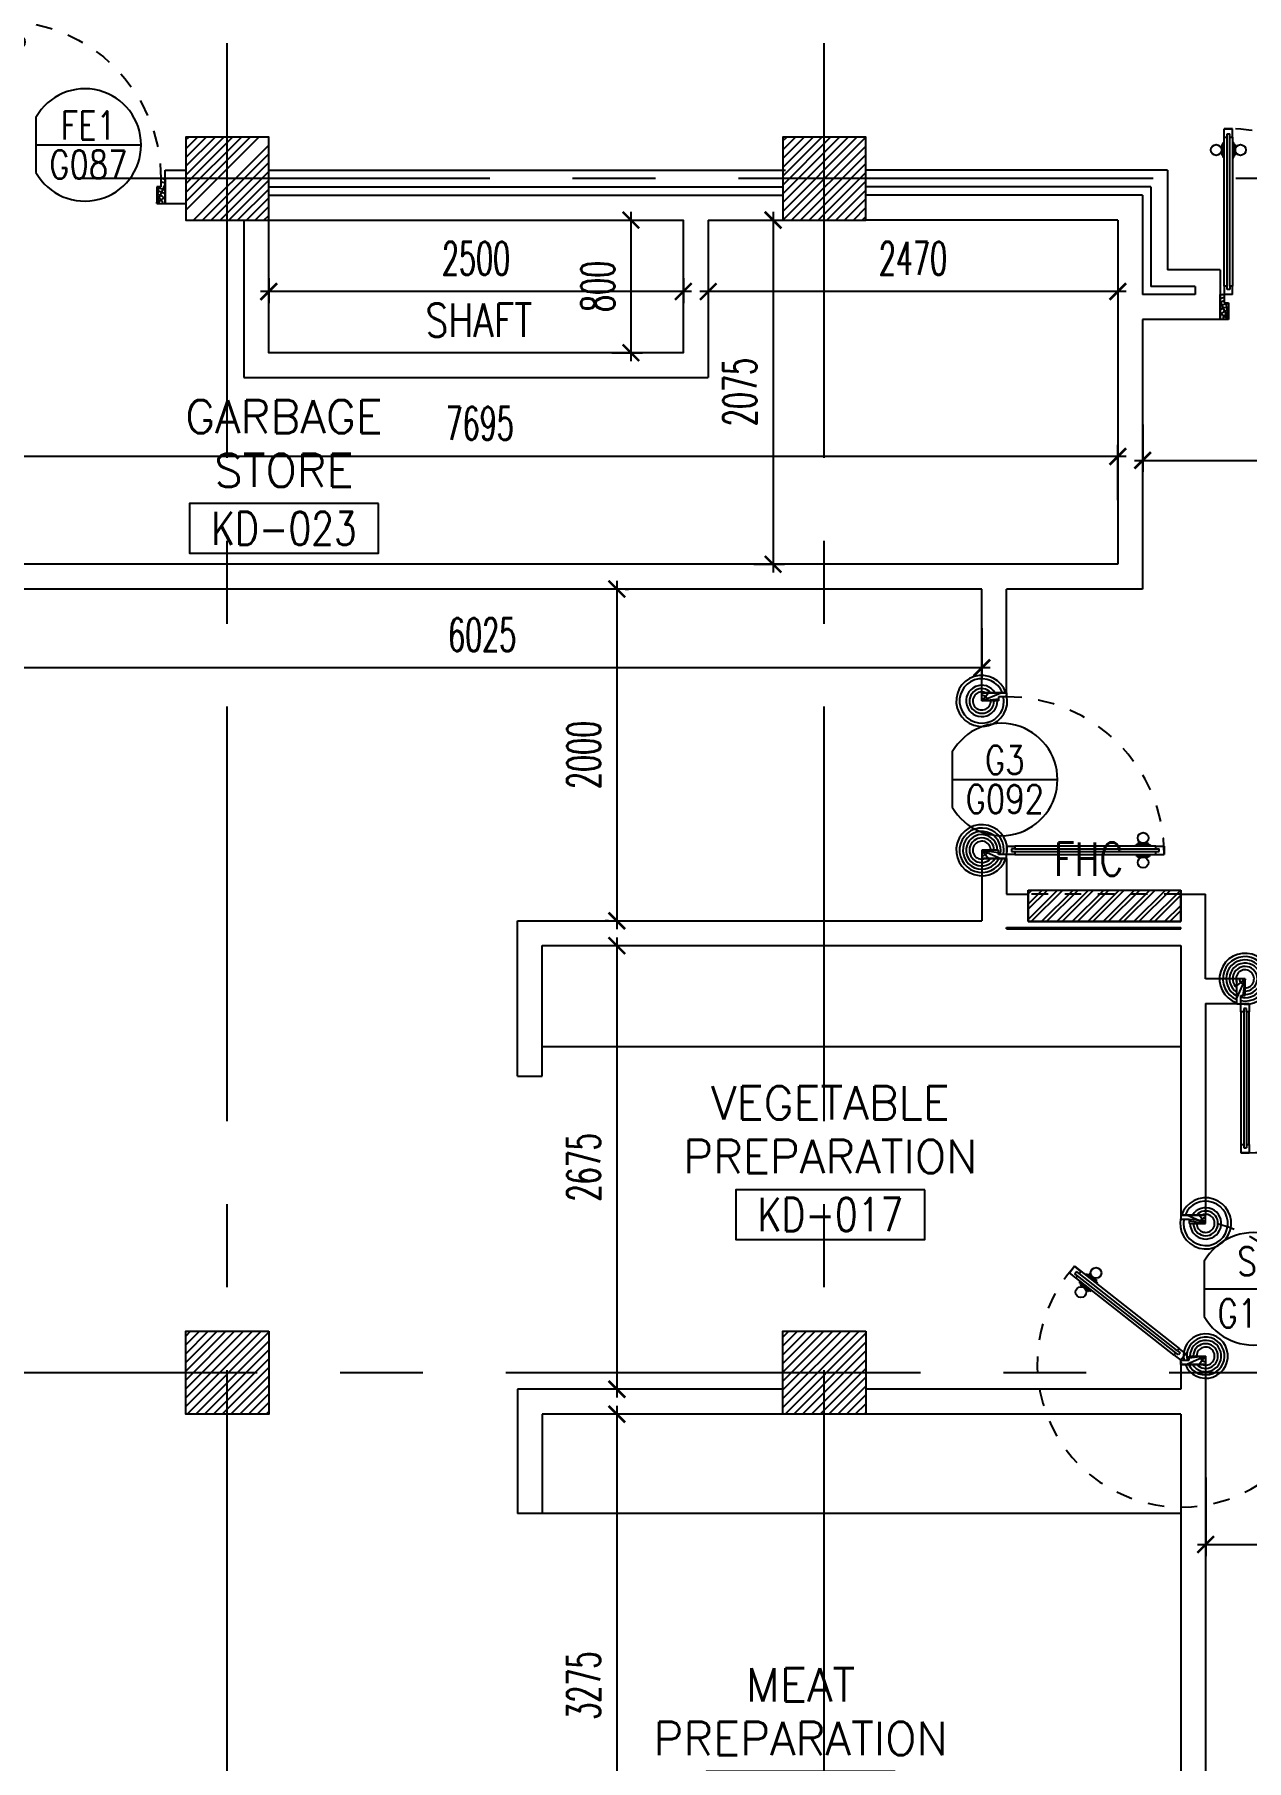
# Model space of a CAD drawing. Extents: x 417866.9 to 417960.2, y 43448 to 43538.2.
# Drawn here: x 417928.77 to 417936.08, y 43516.16 to 43526.56 of the extents above; entities that cross this region are included whole.
import ezdxf
from ezdxf.enums import TextEntityAlignment as Align

# ---------------------------------------------------------------- set-up
doc = ezdxf.new("R2010")
doc.units = 0
doc.header["$MEASUREMENT"] = 0
doc.header["$PDMODE"] = 3
doc.header["$PDSIZE"] = 0.1
doc.linetypes.add('CENTERX2', pattern=[4, 2.5, -0.5, 0.5, -0.5])
doc.linetypes.add('HIDDEN', pattern=[0.375, 0.25, -0.125])
doc.layers.get('0').update_dxf_attribs({"linetype": 'CONTINUOUS'})
doc.layers.get('DEFPOINTS').update_dxf_attribs({"linetype": 'CONTINUOUS'})
for name, color, linetype in [('AXES', 11, 'CENTERX2'), ('COL', 2, 'CONTINUOUS'), ('DIM', 4, 'CONTINUOUS'), ('DOOR', 4, 'CONTINUOUS'), ('DOOR-CR', 2, 'CONTINUOUS'), ('DOOR-NO', 3, 'CONTINUOUS'), ('FHC', 2, 'CONTINUOUS'), ('FUR', 5, 'CONTINUOUS'), ('HAT', 8, 'CONTINUOUS'), ('INSUL', 7, 'CONTINUOUS'), ('RM-BOX', 2, 'CONTINUOUS'), ('RM-NAME', 2, 'CONTINUOUS'), ('RM-NO', 2, 'CONTINUOUS'), ('SHAFT', 7, 'CONTINUOUS'), ('WALL', 2, 'CONTINUOUS')]:
    doc.layers.add(name, color=color, linetype=linetype)
doc.styles.add('ROMANS', font='ROMANS.shx', dxfattribs={"width": 0.6})
doc.dimstyles.new('STANDARD in', dxfattribs={"dimtxt": 0.2, "dimasz": 0.1, "dimexe": 0.07, "dimexo": 0.05, "dimgap": 0.1, "dimtad": 1, "dimdec": 0, "dimlfac": 1000, "dimzin": 0, "dimdsep": 46, "dimtxsty": 'ROMANS', "dimblk": 'ARCHTICK', "dimcen": 0.05, "dimdle": 0.05, "dimclrd": 4, "dimclre": 4, "dimclrt": 2, "dimadec": 0, "dimazin": 0, "dimtfac": 1, "dimtdec": 0, "dimtmove": 2, "dimatfit": 3, "dimfxl": 0, "dimtolj": 1, "dimtzin": 0, "dimarcsym": 0})

# ---------------------------------------------------------------- blocks, each defined once
blk = doc.blocks.new('RM1')
at = {"layer": 'RM-BOX'}
blk.add_lwpolyline([(570, -200), (-570, -200), (-570, -500), (570, -500)], close=True, dxfattribs=at)
at = {"layer": 'RM-NAME', "style": 'ROMANS'}
for tag, p in [('ROOMNAME1', (0, 324)), ('ROOMNAME2', (0, 0))]:
    blk.add_attdef(tag, text='', height=200, dxfattribs=at).set_placement(p, align=Align.MIDDLE)
at = {"layer": 'RM-NO', "style": 'ROMANS', "width": 0.8}
blk.add_attdef('ROOMNO', text='', height=200, dxfattribs=at).set_placement((0, -350), align=Align.MIDDLE)
blk = doc.blocks.new('DD1')
at = {"layer": 'DOOR-CR'}
blk.add_line((-316, 0), (316, 0), dxfattribs=at)
blk.add_lwpolyline([(-316, -166, 3.820224), (-316, 166)], format="xyb", close=True, dxfattribs=at)
at = {"layer": 'DOOR-NO', "color": 255, "style": 'ROMANS'}
for tag, width, p in [('G', 0.8, (-22, 156)), ('0000', 0.7, (-22, -136))]:
    blk.add_attdef(tag, text='', height=196, dxfattribs=dict(at, width=width)).set_placement(p, align=Align.MIDDLE)
blk = doc.blocks.new('A$C272A55A0')
at = {"layer": 'DOOR', "color": 0, "linetype": 'ByBlock'}
for p, q in [((0, 900), (0, 1050)), ((50, 1050), (0, 1050)), ((50, 950), (50, 1050)), ((1750, 950), (1750, 1050)), ((1750, 1050), (1800, 1050)), ((1800, 1050), (1800, 900)), ((25, 950), (50, 950)), ((25, 900), (25, 950)), ((1775, 950), (1750, 950)), ((1775, 900), (1775, 950)), ((0, 900), (25, 900)), ((75, 900), (25, 900)), ((25, 850), (25, 900)), ((42, 850), (25, 850)), ((58, 870), (42, 870)), ((42, 870), (42, 850)), ((58, 850), (58, 870)), ((75, 850), (58, 850)), ((75, 900), (75, 850)), ((1725, 900), (1775, 900)), ((1725, 900), (1725, 850)), ((1725, 850), (1742, 850)), ((1742, 870), (1758, 870)), ((1742, 850), (1742, 870)), ((1758, 870), (1758, 850)), ((1758, 850), (1775, 850)), ((1800, 900), (1775, 900)), ((1775, 850), (1775, 900)), ((1718, 160), (1709, 160)), ((1709, 95), (1709, 160)), ((1725, 173), (1718, 173)), ((1718, 173), (1718, 83)), ((1718, 95), (1718, 160)), ((1775, 173), (1782, 173)), ((1782, 173), (1782, 83)), ((1782, 160), (1791, 160)), ((1782, 95), (1782, 160)), ((1791, 95), (1791, 160)), ((25, 50), (42, 50)), ((25, 50), (25, 0)), ((25, 0), (75, 0)), ((75, 0), (25, 0)), ((42, 50), (42, 30)), ((42, 30), (58, 30)), ((58, 50), (75, 50)), ((58, 50), (58, 30)), ((75, 50), (75, 0)), ((1718, 95), (1709, 95)), ((1725, 83), (1718, 83)), ((1742, 50), (1725, 50)), ((1725, 50), (1725, 0)), ((1775, 0), (1725, 0)), ((1725, 0), (1775, 0)), ((1742, 50), (1742, 30)), ((1758, 30), (1742, 30)), ((1775, 50), (1758, 50)), ((1758, 50), (1758, 30)), ((1775, 83), (1782, 83)), ((1775, 50), (1775, 0)), ((1782, 95), (1791, 95))]:
    blk.add_line(p, q, dxfattribs=at)
at = {"layer": 'DOOR', "color": 9, "linetype": 'ByBlock'}
for p, q in [((50, 1050), (0, 1010)), ((50, 1050), (0, 937)), ((50, 1050), (37, 950)), ((1750, 1050), (1800, 1010)), ((1750, 1050), (1800, 937)), ((1750, 1050), (1763, 950))]:
    blk.add_line(p, q, dxfattribs=at)
at = {"layer": 'DOOR', "linetype": 'ByBlock'}
for p, q in [((25, 850), (25, 50)), ((42, 850), (42, 50)), ((58, 850), (58, 50)), ((75, 50), (75, 850)), ((1725, 50), (1725, 850)), ((1742, 850), (1742, 50)), ((1758, 850), (1758, 50)), ((1775, 850), (1775, 50))]:
    blk.add_line(p, q, dxfattribs=at)
at = {"layer": 'DOOR', "color": 0, "linetype": 'ByBlock'}
for centre in [(1676, 128), (1824, 128)]:
    blk.add_circle(centre, 32.4, dxfattribs=at)
at = {"layer": 'DOOR', "color": 9, "linetype": 'ByBlock'}
for centre, radius, start, end in [((50, 1050), 34.4, 180, 270), ((50, 1050), 14.4, 180, 270), ((1750, 1050), 14.4, 270, 0), ((1750, 1050), 34.4, 270, 0), ((50, 1050), 54.4, 203.2074, 270), ((50, 1050), 74.4, 227.7764, 270), ((50, 1050), 94.4, 238.0182, 270), ((50, 1050), 114, 244.0838, 257.3774), ((1750, 1050), 54.4, 270, 336.7926), ((1750, 1050), 74.4, 270, 312.2236), ((1750, 1050), 94.4, 270, 301.9818), ((1750, 1050), 114, 282.6226, 295.9162), ((50, 1050), 134, 248.1598, 259.28), ((50, 1050), 154, 251.1053, 256.2858), ((1750, 1050), 134, 280.72, 291.8402), ((1750, 1050), 154, 283.7142, 288.8947)]:
    blk.add_arc(centre, radius, start, end, dxfattribs=at)
at = {"layer": 'DOOR', "linetype": 'HIDDEN', "ltscale": 0.5}
for centre, start, end in [((50, 851), 268.3174, 3.2965), ((1750, 851), 176.7035, 271.6826)]:
    blk.add_arc(centre, 851, start, end, dxfattribs=at)
at = {"layer": 'WALL', "linetype": 'ByBlock'}
blk.add_line((1800, 900), (1800, 1050), dxfattribs=at)
blk = doc.blocks.new('COL50')
at = {"layer": 'COL'}
blk.add_lwpolyline([(-250, 250), (-250, -250), (250, -250), (250, 250)], close=True, dxfattribs=at)
blk = doc.blocks.new('*X117')
at = {"color": 0}
for p, q in [((235129, 62347), (235583, 62801)), ((235129, 62400), (235530, 62801)), ((235129, 62453), (235476, 62801)), ((235129, 62506), (235423, 62801)), ((235129, 62559), (235370, 62801)), ((235129, 62612), (235317, 62801)), ((235129, 62665), (235264, 62801)), ((235129, 62718), (235211, 62801)), ((235129, 62771), (235158, 62801)), ((235136, 62301), (235629, 62794)), ((235189, 62301), (235629, 62741)), ((235242, 62301), (235629, 62688)), ((235295, 62301), (235629, 62635)), ((235348, 62301), (235629, 62582)), ((235401, 62301), (235629, 62529)), ((235454, 62301), (235629, 62476)), ((235507, 62301), (235629, 62423)), ((235560, 62301), (235629, 62370)), ((235613, 62301), (235629, 62317))]:
    blk.add_line(p, q, dxfattribs=at)
blk = doc.blocks.new('*X114')
at = {"color": 0}
for p, q in [((238729, 62341), (239189, 62801)), ((238729, 62394), (239136, 62801)), ((238729, 62447), (239083, 62801)), ((238729, 62500), (239030, 62801)), ((238729, 62553), (238977, 62801)), ((238729, 62606), (238924, 62801)), ((238729, 62659), (238871, 62801)), ((238729, 62712), (238818, 62801)), ((238729, 62765), (238765, 62801)), ((238742, 62301), (239229, 62788)), ((238795, 62301), (239229, 62735)), ((238848, 62301), (239229, 62682)), ((238901, 62301), (239229, 62629)), ((238954, 62301), (239229, 62576)), ((239007, 62301), (239229, 62523)), ((239060, 62301), (239229, 62470)), ((239113, 62301), (239229, 62417)), ((239166, 62301), (239229, 62363)), ((239219, 62301), (239229, 62310))]:
    blk.add_line(p, q, dxfattribs=at)
blk = doc.blocks.new('A$C010A25D0')
at = {"layer": 'DOOR', "color": 0, "linetype": 'ByBlock'}
for p, q in [((0, 2031), (0, 1981)), ((0, 1981), (0, 2031)), ((50, 2031), (0, 2031)), ((50, 1981), (0, 1981)), ((30, 2014), (30, 1998)), ((50, 2014), (30, 2014)), ((50, 1998), (30, 1998)), ((50, 2031), (50, 2014)), ((50, 1998), (50, 1981)), ((83, 2031), (83, 2038)), ((173, 2038), (83, 2038)), ((83, 1981), (83, 1974)), ((95, 2038), (95, 2047)), ((95, 2047), (160, 2047)), ((95, 2038), (160, 2038)), ((160, 2038), (160, 2047)), ((173, 2031), (173, 2038)), ((173, 1981), (173, 1974)), ((950, 2014), (950, 2031)), ((950, 2031), (1000, 2031)), ((970, 2014), (950, 2014)), ((950, 1981), (950, 1998)), ((950, 1998), (970, 1998)), ((1000, 1981), (950, 1981)), ((970, 1998), (970, 2014)), ((1000, 2056), (1000, 2031)), ((1000, 2056), (1150, 2056)), ((1000, 1981), (1000, 2031)), ((1000, 2031), (1050, 2031)), ((1050, 2031), (1050, 2006)), ((1050, 2006), (1150, 2006)), ((1150, 2006), (1150, 2056)), ((173, 1974), (83, 1974)), ((95, 1974), (95, 1965)), ((95, 1974), (160, 1974)), ((95, 1965), (160, 1965)), ((160, 1974), (160, 1965)), ((50, 131), (0, 131)), ((0, 131), (0, 81)), ((0, 81), (0, 131)), ((50, 114), (30, 114)), ((30, 98), (30, 114)), ((50, 114), (50, 131)), ((173, 138), (83, 138)), ((83, 131), (83, 138)), ((95, 147), (160, 147)), ((95, 138), (95, 147)), ((95, 138), (160, 138)), ((160, 138), (160, 147)), ((173, 131), (173, 138)), ((1000, 131), (950, 131)), ((950, 131), (950, 114)), ((950, 114), (970, 114)), ((970, 114), (970, 98)), ((1000, 131), (1000, 81)), ((1050, 81), (1050, 106)), ((1050, 106), (1150, 106)), ((1150, 106), (1150, 56)), ((50, 81), (0, 81)), ((50, 98), (30, 98)), ((50, 81), (50, 98)), ((83, 81), (83, 74)), ((173, 74), (83, 74)), ((95, 74), (160, 74)), ((95, 74), (95, 65)), ((95, 65), (160, 65)), ((160, 74), (160, 65)), ((173, 81), (173, 74)), ((970, 98), (950, 98)), ((950, 98), (950, 81)), ((950, 81), (1000, 81)), ((1000, 56), (1000, 81)), ((1000, 81), (1050, 81)), ((1000, 56), (1150, 56))]:
    blk.add_line(p, q, dxfattribs=at)
at = {"layer": 'DOOR', "linetype": 'ByBlock'}
for p, q in [((950, 2031), (50, 2031)), ((950, 2014), (50, 2014)), ((950, 1998), (50, 1998)), ((50, 1981), (950, 1981)), ((50, 131), (950, 131)), ((950, 114), (50, 114)), ((950, 98), (50, 98)), ((950, 81), (50, 81)), ((1150, 56), (1000, 56))]:
    blk.add_line(p, q, dxfattribs=at)
at = {"layer": 'DOOR', "color": 9, "linetype": 'ByBlock'}
for p, q in [((1150, 2006), (1037, 2056)), ((1150, 2006), (1050, 2019)), ((1150, 2006), (1110, 2056)), ((1150, 106), (1037, 56)), ((1150, 106), (1050, 93)), ((1150, 106), (1110, 56))]:
    blk.add_line(p, q, dxfattribs=at)
at = {"layer": 'DOOR', "color": 0, "linetype": 'ByBlock'}
for centre in [(128, 2079), (128, 1932), (128, 179), (128, 32)]:
    blk.add_circle(centre, 32.4, dxfattribs=at)
at = {"layer": 'DOOR', "linetype": 'HIDDEN', "ltscale": 0.5}
for centre, start, end in [((951, 2006), 178.494, 272.9568), ((951, 106), 87.0432, 181.506)]:
    blk.add_arc(centre, 951, start, end, dxfattribs=at)
at = {"layer": 'DOOR', "color": 9, "linetype": 'ByBlock'}
for centre, radius, start, end in [((1150, 2006), 154, 161.1053, 166.2858), ((1150, 2006), 134, 158.1598, 169.28), ((1150, 2006), 114, 154.0838, 167.3774), ((1150, 2006), 94.4, 148.0182, 180), ((1150, 2006), 74.4, 137.7764, 180), ((1150, 2006), 54.4, 113.2074, 180), ((1150, 2006), 34.4, 90, 180), ((1150, 2006), 14.4, 90, 180), ((1150, 106), 94.4, 180, 211.9818), ((1150, 106), 74.4, 180, 222.2236), ((1150, 106), 54.4, 180, 246.7926), ((1150, 106), 34.4, 180, 270), ((1150, 106), 14.4, 180, 270), ((1150, 106), 154, 193.7142, 198.8947), ((1150, 106), 134, 190.72, 201.8402), ((1150, 106), 114, 192.6226, 205.9162)]:
    blk.add_arc(centre, radius, start, end, dxfattribs=at)
at = {"layer": 'WALL'}
blk.add_line((1000, 56), (1150, 56), dxfattribs=at)
blk = doc.blocks.new('*X118')
at = {"color": 0}
for p, q in [((235129, 69560), (235570, 70001)), ((235129, 69613), (235517, 70001)), ((235129, 69666), (235464, 70001)), ((235129, 69719), (235411, 70001)), ((235129, 69772), (235358, 70001)), ((235129, 69825), (235305, 70001)), ((235129, 69878), (235252, 70001)), ((235129, 69931), (235199, 70001)), ((235129, 69984), (235146, 70001)), ((235176, 69501), (235629, 69953)), ((235229, 69501), (235629, 69900)), ((235282, 69501), (235629, 69847)), ((235335, 69501), (235629, 69794)), ((235388, 69501), (235629, 69741)), ((235441, 69501), (235629, 69688)), ((235494, 69501), (235629, 69635)), ((235547, 69501), (235629, 69582)), ((235600, 69501), (235629, 69529))]:
    blk.add_line(p, q, dxfattribs=at)
blk = doc.blocks.new('*X113')
at = {"color": 0}
for p, q in [((238729, 69553), (239176, 70001)), ((238729, 69606), (239123, 70001)), ((238729, 69659), (239070, 70001)), ((238729, 69712), (239017, 70001)), ((238729, 69765), (238964, 70001)), ((238729, 69818), (238911, 70001)), ((238729, 69871), (238858, 70001)), ((238729, 69924), (238805, 70001)), ((238729, 69978), (238752, 70001)), ((238729, 69500), (239229, 70000)), ((238782, 69501), (239229, 69947)), ((238835, 69501), (239229, 69894)), ((238888, 69501), (239229, 69841)), ((238941, 69501), (239229, 69788)), ((238994, 69501), (239229, 69735)), ((239048, 69501), (239229, 69682)), ((239101, 69501), (239229, 69629)), ((239154, 69501), (239229, 69576)), ((239207, 69501), (239229, 69523))]:
    blk.add_line(p, q, dxfattribs=at)
blk = doc.blocks.new('DOOR90C')
at = {"layer": 'DOOR', "color": 7, "linetype": 'ByBlock'}
for p, q in [((150, 900), (0, 900)), ((0, 900), (0, 875)), ((0, 875), (50, 875)), ((150, 850), (36, 900)), ((50, 875), (50, 850)), ((150, 850), (50, 863)), ((50, 850), (150, 850)), ((150, 850), (110, 900)), ((150, 850), (150, 900)), ((-641, 591), (-672, 552)), ((-672, 552), (-641, 591)), ((-633, 521), (-672, 552)), ((-602, 560), (-641, 591)), ((-638, 546), (-628, 559)), ((-622, 534), (-638, 546)), ((-633, 521), (-622, 534)), ((-613, 547), (-628, 559)), ((-613, 547), (-602, 560)), ((-577, 540), (-572, 546)), ((-501, 490), (-572, 546)), ((-562, 538), (-557, 545)), ((-562, 538), (-511, 498)), ((-557, 545), (-506, 505)), ((-607, 501), (-612, 495)), ((-541, 440), (-612, 495)), ((-602, 487), (-607, 480)), ((-607, 480), (-556, 440)), ((-602, 487), (-551, 447)), ((-551, 447), (-556, 440)), ((-537, 445), (-541, 440)), ((-511, 498), (-506, 505)), ((-506, 485), (-501, 490)), ((-29, 69), (-39, 56)), ((-39, 56), (0, 25)), ((-13, 57), (-29, 69)), ((-9, 95), (-19, 82)), ((-19, 82), (-3, 69)), ((-3, 69), (-13, 57)), ((31, 64), (-9, 95)), ((31, 64), (0, 25)), ((0, 0), (0, 25)), ((0, 25), (50, 25)), ((150, 50), (36, 0)), ((50, 50), (150, 50)), ((150, 50), (50, 37)), ((50, 25), (50, 50)), ((150, 50), (110, 0)), ((150, 50), (150, 0))]:
    blk.add_line(p, q, dxfattribs=at)
at = {"layer": 'DOOR', "linetype": 'ByBlock'}
for p, q in [((-641, 591), (-9, 95)), ((-39, 56), (-633, 521)), ((-29, 69), (-622, 534)), ((-19, 82), (-613, 547))]:
    blk.add_line(p, q, dxfattribs=at)
at = {"layer": 'DOOR', "color": 7, "linetype": 'ByBlock'}
for centre in [(-511, 551), (-602, 435)]:
    blk.add_circle(centre, 32.4, dxfattribs=at)
at = {"layer": 'DOOR', "linetype": 'HIDDEN', "ltscale": 0.5}
blk.add_arc((2, 7), 868, 90.1618, 137.7823, dxfattribs=at)
at = {"layer": 'DOOR', "color": 7, "linetype": 'ByBlock'}
for centre, radius, start, end in [((150, 850), 154, 161.1053, 166.2858), ((150, 850), 134, 158.1598, 169.28), ((150, 850), 94.4, 148.0182, 180), ((150, 850), 74.4, 137.7764, 180), ((150, 850), 54.4, 113.2074, 180), ((150, 850), 34.4, 90, 180), ((150, 850), 14.4, 90, 180), ((150, 50), 134, 190.72, 201.8402), ((150, 50), 114, 192.6226, 205.9162), ((150, 50), 94.4, 180, 211.9818), ((150, 50), 74.4, 180, 222.2236), ((150, 50), 54.4, 180, 246.7926), ((150, 50), 34.4, 180, 270), ((150, 50), 14.4, 180, 270)]:
    blk.add_arc(centre, radius, start, end, dxfattribs=at)
blk = doc.blocks.new('_ARCHTICK')
at = {"color": 0, "linetype": 'ByBlock', "const_width": 0.15}
blk.add_lwpolyline([(-0.5, -0.5), (0.5, 0.5)], dxfattribs=at)
blk = doc.blocks.new('*D308')
at = {"layer": 'DEFPOINTS', "color": 0}
for p in [(417933.062, 43525.444), (417933.062, 43523.369), (417933.228, 43523.369)]:
    blk.add_point(p, dxfattribs=at)
at = {"layer": 'DIM', "color": 4, "lineweight": -2}
for p, q in [((417933.112, 43525.444), (417933.298, 43525.444)), ((417933.228, 43525.494), (417933.228, 43523.319)), ((417933.112, 43523.369), (417933.298, 43523.369))]:
    blk.add_line(p, q, dxfattribs=at)
at = {"layer": 'DIM', "color": 4, "lineweight": -2, "xscale": 0.1, "yscale": 0.1, "zscale": 0.1}
for p, rotation in [((417933.228, 43525.444), 90), ((417933.228, 43523.369), 270)]:
    blk.add_blockref('_ARCHTICK', p, dxfattribs=dict(at, rotation=rotation))
at = {"layer": 'DIM', "color": 2, "insert": (417933.028, 43524.407), "char_height": 0.2, "attachment_point": 5, "rotation": 90, "style": 'ROMANS'}
blk.add_mtext('\\A1;2075', dxfattribs=at)
blk = doc.blocks.new('*D309')
at = {"layer": 'DEFPOINTS', "color": 0}
for p in [(417932.837, 43525.144), (417935.307, 43525.144), (417932.837, 43525.013)]:
    blk.add_point(p, dxfattribs=at)
at = {"layer": 'DIM', "color": 4, "lineweight": -2}
for p, q in [((417935.357, 43525.013), (417932.787, 43525.013)), ((417932.837, 43525.094), (417932.837, 43524.943)), ((417935.307, 43525.094), (417935.307, 43524.943))]:
    blk.add_line(p, q, dxfattribs=at)
at = {"layer": 'DIM', "color": 4, "lineweight": -2, "xscale": 0.1, "yscale": 0.1, "zscale": 0.1, "rotation": 180}
blk.add_blockref('_ARCHTICK', (417932.837, 43525.013), dxfattribs=at)
at = {"layer": 'DIM', "color": 4, "lineweight": -2, "xscale": 0.1, "yscale": 0.1, "zscale": 0.1}
blk.add_blockref('_ARCHTICK', (417935.307, 43525.013), dxfattribs=at)
at = {"layer": 'DIM', "color": 2, "insert": (417934.072, 43525.213), "char_height": 0.2, "attachment_point": 5, "style": 'ROMANS'}
blk.add_mtext('\\A1;2470', dxfattribs=at)
blk = doc.blocks.new('*D310')
at = {"layer": 'DEFPOINTS', "color": 0}
for p in [(417927.612, 43524.394), (417927.612, 43524.018), (417935.307, 43523.706)]:
    blk.add_point(p, dxfattribs=at)
at = {"layer": 'DIM', "color": 4, "lineweight": -2}
for p, q in [((417927.612, 43524.344), (417927.612, 43523.948)), ((417935.307, 43523.756), (417935.307, 43524.088)), ((417935.357, 43524.018), (417927.562, 43524.018))]:
    blk.add_line(p, q, dxfattribs=at)
at = {"layer": 'DIM', "color": 4, "lineweight": -2, "xscale": 0.1, "yscale": 0.1, "zscale": 0.1, "rotation": 180}
blk.add_blockref('_ARCHTICK', (417927.612, 43524.018), dxfattribs=at)
at = {"layer": 'DIM', "color": 4, "lineweight": -2, "xscale": 0.1, "yscale": 0.1, "zscale": 0.1}
blk.add_blockref('_ARCHTICK', (417935.307, 43524.018), dxfattribs=at)
at = {"layer": 'DIM', "color": 2, "insert": (417931.459, 43524.218), "char_height": 0.2, "attachment_point": 5, "style": 'ROMANS'}
blk.add_mtext('\\A1;7695', dxfattribs=at)
blk = doc.blocks.new('*D437')
at = {"layer": 'DEFPOINTS', "color": 0}
for p in [(417938.349, 43524.431), (417935.457, 43524.262), (417938.349, 43523.995)]:
    blk.add_point(p, dxfattribs=at)
at = {"layer": 'DIM', "color": 4, "lineweight": -2}
for p, q in [((417938.349, 43524.381), (417938.349, 43523.925)), ((417935.457, 43524.212), (417935.457, 43523.925)), ((417935.407, 43523.995), (417938.399, 43523.995))]:
    blk.add_line(p, q, dxfattribs=at)
at = {"layer": 'DIM', "color": 4, "lineweight": -2, "xscale": 0.1, "yscale": 0.1, "zscale": 0.1, "rotation": 180}
blk.add_blockref('_ARCHTICK', (417935.457, 43523.995), dxfattribs=at)
at = {"layer": 'DIM', "color": 4, "lineweight": -2, "xscale": 0.1, "yscale": 0.1, "zscale": 0.1}
blk.add_blockref('_ARCHTICK', (417938.349, 43523.995), dxfattribs=at)
at = {"layer": 'DIM', "color": 2, "insert": (417936.903, 43524.195), "char_height": 0.2, "attachment_point": 5, "style": 'ROMANS'}
blk.add_mtext('\\A1;2893', dxfattribs=at)
blk = doc.blocks.new('*D322')
at = {"layer": 'DEFPOINTS', "color": 0}
for p in [(417935.837, 43517.911), (417938.012, 43517.911), (417938.012, 43517.458)]:
    blk.add_point(p, dxfattribs=at)
at = {"layer": 'DIM', "color": 4, "lineweight": -2}
for p, q in [((417935.837, 43517.861), (417935.837, 43517.388)), ((417938.012, 43517.861), (417938.012, 43517.388)), ((417935.787, 43517.458), (417938.062, 43517.458))]:
    blk.add_line(p, q, dxfattribs=at)
at = {"layer": 'DIM', "color": 4, "lineweight": -2, "xscale": 0.1, "yscale": 0.1, "zscale": 0.1, "rotation": 180}
blk.add_blockref('_ARCHTICK', (417935.837, 43517.458), dxfattribs=at)
at = {"layer": 'DIM', "color": 4, "lineweight": -2, "xscale": 0.1, "yscale": 0.1, "zscale": 0.1}
blk.add_blockref('_ARCHTICK', (417938.012, 43517.458), dxfattribs=at)
at = {"layer": 'DIM', "color": 2, "insert": (417936.924, 43517.658), "char_height": 0.2, "attachment_point": 5, "style": 'ROMANS'}
blk.add_mtext('\\A1;2175', dxfattribs=at)
blk = doc.blocks.new('*D323')
at = {"layer": 'DEFPOINTS', "color": 0}
for p in [(417932.286, 43521.069), (417932.286, 43518.394), (417932.286, 43518.394)]:
    blk.add_point(p, dxfattribs=at)
at = {"layer": 'DIM', "color": 4, "lineweight": -2}
for p, q in [((417932.286, 43521.119), (417932.286, 43518.344)), ((417932.336, 43521.069), (417932.356, 43521.069)), ((417932.236, 43518.394), (417932.216, 43518.394))]:
    blk.add_line(p, q, dxfattribs=at)
at = {"layer": 'DIM', "color": 4, "lineweight": -2, "xscale": 0.1, "yscale": 0.1, "zscale": 0.1}
for p, rotation in [((417932.286, 43521.069), 90), ((417932.286, 43518.394), 270)]:
    blk.add_blockref('_ARCHTICK', p, dxfattribs=dict(at, rotation=rotation))
at = {"layer": 'DIM', "color": 2, "insert": (417932.086, 43519.732), "char_height": 0.2, "attachment_point": 5, "rotation": 90, "style": 'ROMANS'}
blk.add_mtext('\\A1;2675', dxfattribs=at)
blk = doc.blocks.new('*D631')
at = {"layer": 'DEFPOINTS', "color": 0}
for p in [(417932.915, 43518.244), (417932.286, 43514.969), (417932.7, 43514.969)]:
    blk.add_point(p, dxfattribs=at)
at = {"layer": 'DIM', "color": 4, "lineweight": -2}
for p, q in [((417932.865, 43518.244), (417932.216, 43518.244)), ((417932.286, 43518.294), (417932.286, 43514.919)), ((417932.65, 43514.969), (417932.216, 43514.969))]:
    blk.add_line(p, q, dxfattribs=at)
at = {"layer": 'DIM', "color": 4, "lineweight": -2, "xscale": 0.1, "yscale": 0.1, "zscale": 0.1}
for p, rotation in [((417932.286, 43518.244), 90), ((417932.286, 43514.969), 270)]:
    blk.add_blockref('_ARCHTICK', p, dxfattribs=dict(at, rotation=rotation))
at = {"layer": 'DIM', "color": 2, "insert": (417932.086, 43516.607), "char_height": 0.2, "attachment_point": 5, "rotation": 90, "style": 'ROMANS'}
blk.add_mtext('\\A1;3275', dxfattribs=at)
blk = doc.blocks.new('DOOR1000')
at = {"layer": 'DOOR', "color": 7, "linetype": 'ByBlock'}
for p, q in [((-150, 0), (0, 0)), ((-150, 0), (-150, -25)), ((0, -50), (-114, 0)), ((0, -50), (-40, 0)), ((0, -50), (0, 0)), ((-1100, -25), (-1100, -75)), ((-1100, -75), (-1100, -25)), ((-1050, -25), (-1100, -25)), ((-1050, -75), (-1100, -75)), ((-1070, -42), (-1070, -58)), ((-1050, -42), (-1070, -42)), ((-1050, -58), (-1070, -58)), ((-1050, -25), (-1050, -42)), ((-1050, -58), (-1050, -75)), ((-1018, -25), (-1018, -18)), ((-928, -18), (-1018, -18)), ((-1018, -75), (-1018, -82)), ((-928, -82), (-1018, -82)), ((-1005, -18), (-1005, -9)), ((-1005, -9), (-940, -9)), ((-1005, -18), (-940, -18)), ((-1005, -82), (-1005, -91)), ((-1005, -82), (-940, -82)), ((-1005, -91), (-940, -91)), ((-940, -18), (-940, -9)), ((-940, -82), (-940, -91)), ((-928, -25), (-928, -18)), ((-928, -75), (-928, -82)), ((-200, -25), (-150, -25)), ((-200, -42), (-200, -25)), ((-180, -42), (-200, -42)), ((-200, -58), (-180, -58)), ((-200, -75), (-200, -58)), ((-150, -75), (-200, -75)), ((-180, -58), (-180, -42)), ((-150, -25), (-100, -25)), ((-150, -75), (-150, -25)), ((-100, -25), (-100, -50)), ((0, -50), (-100, -37)), ((-100, -50), (0, -50)), ((-150, -975), (-100, -975)), ((-150, -1000), (-150, -975)), ((-150, -1000), (0, -1000)), ((0, -1000), (-150, -1000)), ((0, -950), (-114, -1000)), ((-100, -975), (-100, -950)), ((0, -950), (-100, -963)), ((-100, -950), (0, -950)), ((0, -950), (-40, -1000)), ((0, -950), (0, -1000))]:
    blk.add_line(p, q, dxfattribs=at)
at = {"layer": 'DOOR', "linetype": 'ByBlock'}
for p, q in [((-200, -25), (-1050, -25)), ((-200, -42), (-1050, -42)), ((-200, -58), (-1050, -58)), ((-1050, -75), (-200, -75))]:
    blk.add_line(p, q, dxfattribs=at)
at = {"layer": 'DOOR', "color": 7, "linetype": 'ByBlock'}
for centre in [(-973, 24), (-973, -124)]:
    blk.add_circle(centre, 32.4, dxfattribs=at)
for centre, radius, start, end in [((0, -50), 154, 161.1053, 166.2858), ((0, -50), 94.4, 148.0182, 180), ((0, -50), 134, 158.1598, 169.28), ((0, -50), 114, 154.0838, 167.3774), ((0, -50), 74.4, 137.7764, 180), ((0, -50), 54.4, 113.2074, 180), ((0, -50), 34.4, 90, 180), ((0, -50), 14.4, 90, 180), ((0, -950), 154, 193.7142, 198.8947), ((0, -950), 134, 190.72, 201.8402), ((0, -950), 94.4, 180, 211.9818), ((0, -950), 74.4, 180, 222.2236), ((0, -950), 54.4, 180, 246.7926), ((0, -950), 34.4, 180, 270), ((0, -950), 14.4, 180, 270)]:
    blk.add_arc(centre, radius, start, end, dxfattribs=at)
at = {"layer": 'DOOR', "linetype": 'HIDDEN', "ltscale": 0.5}
blk.add_arc((-150, -25), 950, 180, 270, dxfattribs=at)
blk = doc.blocks.new('*D632')
at = {"layer": 'DEFPOINTS', "color": 0}
for p in [(417932.286, 43523.219), (417932.286, 43521.219), (417932.286, 43521.219)]:
    blk.add_point(p, dxfattribs=at)
at = {"layer": 'DIM', "color": 4, "lineweight": -2}
for p, q in [((417932.286, 43523.269), (417932.286, 43521.169)), ((417932.336, 43523.219), (417932.356, 43523.219)), ((417932.236, 43521.219), (417932.216, 43521.219))]:
    blk.add_line(p, q, dxfattribs=at)
at = {"layer": 'DIM', "color": 4, "lineweight": -2, "xscale": 0.1, "yscale": 0.1, "zscale": 0.1}
for p, rotation in [((417932.286, 43523.219), 90), ((417932.286, 43521.219), 270)]:
    blk.add_blockref('_ARCHTICK', p, dxfattribs=dict(at, rotation=rotation))
at = {"layer": 'DIM', "color": 2, "insert": (417932.086, 43522.219), "char_height": 0.2, "attachment_point": 5, "rotation": 90, "style": 'ROMANS'}
blk.add_mtext('\\A1;2000', dxfattribs=at)
blk = doc.blocks.new('*D633')
at = {"layer": 'DEFPOINTS', "color": 0}
for p in [(417930.187, 43525.144), (417932.687, 43525.144), (417930.187, 43525.013)]:
    blk.add_point(p, dxfattribs=at)
at = {"layer": 'DIM', "color": 4, "lineweight": -2}
for p, q in [((417932.737, 43525.013), (417930.137, 43525.013)), ((417930.187, 43525.094), (417930.187, 43524.943)), ((417932.687, 43525.094), (417932.687, 43524.943))]:
    blk.add_line(p, q, dxfattribs=at)
at = {"layer": 'DIM', "color": 4, "lineweight": -2, "xscale": 0.1, "yscale": 0.1, "zscale": 0.1, "rotation": 180}
blk.add_blockref('_ARCHTICK', (417930.187, 43525.013), dxfattribs=at)
at = {"layer": 'DIM', "color": 4, "lineweight": -2, "xscale": 0.1, "yscale": 0.1, "zscale": 0.1}
blk.add_blockref('_ARCHTICK', (417932.687, 43525.013), dxfattribs=at)
at = {"layer": 'DIM', "color": 2, "insert": (417931.437, 43525.213), "char_height": 0.2, "attachment_point": 5, "style": 'ROMANS'}
blk.add_mtext('\\A1;2500', dxfattribs=at)
blk = doc.blocks.new('*D634')
at = {"layer": 'DEFPOINTS', "color": 0}
for p in [(417932.205, 43525.444), (417932.205, 43524.644), (417932.371, 43524.644)]:
    blk.add_point(p, dxfattribs=at)
at = {"layer": 'DIM', "color": 4, "lineweight": -2}
for p, q in [((417932.255, 43525.444), (417932.441, 43525.444)), ((417932.371, 43525.494), (417932.371, 43524.594)), ((417932.255, 43524.644), (417932.441, 43524.644))]:
    blk.add_line(p, q, dxfattribs=at)
at = {"layer": 'DIM', "color": 4, "lineweight": -2, "xscale": 0.1, "yscale": 0.1, "zscale": 0.1}
for p, rotation in [((417932.371, 43525.444), 90), ((417932.371, 43524.644), 270)]:
    blk.add_blockref('_ARCHTICK', p, dxfattribs=dict(at, rotation=rotation))
at = {"layer": 'DIM', "color": 2, "insert": (417932.171, 43525.044), "char_height": 0.2, "attachment_point": 5, "rotation": 90, "style": 'ROMANS'}
blk.add_mtext('\\A1;800', dxfattribs=at)
blk = doc.blocks.new('*D635')
at = {"layer": 'DEFPOINTS', "color": 0}
for p in [(417934.487, 43523.033), (417928.462, 43522.956), (417928.462, 43522.744)]:
    blk.add_point(p, dxfattribs=at)
at = {"layer": 'DIM', "color": 4, "lineweight": -2}
for p, q in [((417934.487, 43522.983), (417934.487, 43522.674)), ((417928.462, 43522.906), (417928.462, 43522.674)), ((417934.537, 43522.744), (417928.412, 43522.744))]:
    blk.add_line(p, q, dxfattribs=at)
at = {"layer": 'DIM', "color": 4, "lineweight": -2, "xscale": 0.1, "yscale": 0.1, "zscale": 0.1, "rotation": 180}
blk.add_blockref('_ARCHTICK', (417928.462, 43522.744), dxfattribs=at)
at = {"layer": 'DIM', "color": 4, "lineweight": -2, "xscale": 0.1, "yscale": 0.1, "zscale": 0.1}
blk.add_blockref('_ARCHTICK', (417934.487, 43522.744), dxfattribs=at)
at = {"layer": 'DIM', "color": 2, "insert": (417931.474, 43522.944), "char_height": 0.2, "attachment_point": 5, "style": 'ROMANS'}
blk.add_mtext('\\A1;6025', dxfattribs=at)

msp = doc.modelspace()

# ---------------------------------------------------------------- hatches: boundary and pattern name
at = {"layer": 'FHC', "linetype": 'ByBlock', "ltscale": 0.3}
h = msp.add_hatch(dxfattribs=at)
h.set_pattern_fill('ANSI32', color=11, scale=175, angle=180, style=0)
h.set_pattern_definition([(224.999998, (418167.88281, 43552.45533), (0.046403885, -0.046403882), []), (224.999998, (418167.851874, 43552.45533), (0.046403885, -0.046403882), [])])
h.paths.add_polyline_path([(417934.7666, 43521.4043), (417934.7666, 43521.2143), (417935.6866, 43521.2143), (417935.6866, 43521.4043)])
h.paths.add_polyline_path([(417935.8992, 43521.8254), (417935.8992, 43521.4046), (417935.6367, 43521.4046), (417935.6367, 43521.8254)], flags=9)

# ---------------------------------------------------------------- linework, layer by layer
at = {"layer": 'AXES'}
for p, q in [((417929.9366, 43460.01), (417929.9366, 43537.5491)), ((417933.5366, 43460.01), (417933.5366, 43537.5491)), ((417959.5194, 43525.6943), (417889.6966, 43525.6943)), ((417867.6171, 43518.4943), (417959.5152, 43518.4943))]:
    msp.add_line(p, q, dxfattribs=at)
at = {"layer": 'COL'}
for points in [[(417930.1866, 43525.4443), (417930.1866, 43525.9443), (417929.6866, 43525.9443), (417929.6866, 43525.4443)], [(417933.7866, 43525.4443), (417933.7866, 43525.9443), (417933.2866, 43525.9443), (417933.2866, 43525.4443)]]:
    msp.add_lwpolyline(points, close=True, dxfattribs=at)
at = {"layer": 'DOOR', "color": 7, "linetype": 'ByBlock'}
for p, q in [((417935.6866, 43519.4443), (417935.8366, 43519.4443)), ((417935.8366, 43518.5443), (417935.6866, 43518.5443))]:
    msp.add_line(p, q, dxfattribs=at)
msp.add_arc((417935.8366, 43518.5943), 0.1544, 193.71423, 198.89471, dxfattribs=at)
at = {"layer": 'FHC', "linetype": 'ByBlock', "ltscale": 0.3}
for p, q in [((417934.7666, 43521.2143), (417934.7666, 43521.4043)), ((417934.7666, 43521.4043), (417935.6866, 43521.4043)), ((417935.6866, 43521.4043), (417935.6866, 43521.2143)), ((417935.6866, 43521.2143), (417934.7666, 43521.2143))]:
    msp.add_line(p, q, dxfattribs=at)
at = {"layer": 'FHC', "color": 250, "linetype": 'HIDDEN', "ltscale": 0.25}
msp.add_line((417935.6866, 43521.3793), (417934.7666, 43521.3793), dxfattribs=at)
at = {"layer": 'FHC'}
msp.add_line((417934.6366, 43521.1693), (417934.6366, 43521.1793), dxfattribs=at)
at = {"layer": 'FUR'}
for p, q in [((417931.8366, 43520.4609), (417935.6866, 43520.4609)), ((417935.6866, 43517.6443), (417931.8366, 43517.6443))]:
    msp.add_line(p, q, dxfattribs=at)
at = {"layer": 'INSUL'}
for p, q in [((417930.1866, 43525.6443), (417933.2866, 43525.6443)), ((417935.5066, 43525.6443), (417933.7866, 43525.6443)), ((417935.5066, 43525.6443), (417935.5066, 43525.0443)), ((417930.1866, 43525.5943), (417933.2866, 43525.5943)), ((417935.4566, 43525.5943), (417933.7866, 43525.5943)), ((417935.4566, 43525.5943), (417935.4566, 43524.9943)), ((417935.7741, 43524.9943), (417935.4566, 43524.9943)), ((417935.7741, 43525.0443), (417935.5066, 43525.0443)), ((417935.7741, 43525.0443), (417935.7741, 43524.9943))]:
    msp.add_line(p, q, dxfattribs=at)
at = {"layer": 'WALL'}
for p, q in [((417929.5616, 43525.5443), (417929.5616, 43525.7443)), ((417929.5616, 43525.7443), (417929.6866, 43525.7443)), ((417930.1817, 43525.7443), (417933.3035, 43525.7443)), ((417935.6066, 43525.7443), (417933.7825, 43525.7443)), ((417935.6066, 43525.7443), (417935.6066, 43525.1443)), ((417929.5616, 43525.5443), (417929.6866, 43525.5443)), ((417930.0366, 43525.4443), (417930.0366, 43524.4943)), ((417932.8366, 43525.4443), (417932.8366, 43524.4943)), ((417932.8366, 43525.4443), (417933.2866, 43525.4443)), ((417935.3066, 43525.4443), (417933.7866, 43525.4443)), ((417935.3066, 43525.4443), (417935.3066, 43524.8443)), ((417935.9241, 43525.1443), (417935.6066, 43525.1443)), ((417935.9241, 43525.1443), (417935.9241, 43524.8443)), ((417935.3066, 43524.8443), (417935.3066, 43523.3693)), ((417935.9241, 43524.8443), (417935.4566, 43524.8443)), ((417935.4566, 43524.8443), (417935.4566, 43523.2193)), ((417930.0366, 43524.4943), (417932.8366, 43524.4943)), ((417935.3066, 43523.3693), (417927.6116, 43523.3693)), ((417934.4866, 43523.2193), (417928.4616, 43523.2193)), ((417934.4866, 43522.5944), (417934.4866, 43523.2193)), ((417935.4566, 43523.2193), (417934.6366, 43523.2193)), ((417934.6366, 43522.5943), (417934.6366, 43523.2193)), ((417934.4866, 43522.5943), (417934.6366, 43522.5943)), ((417934.4866, 43521.5943), (417934.4866, 43521.2193)), ((417934.4866, 43521.5943), (417934.6366, 43521.5943)), ((417934.4866, 43521.5943), (417934.4866, 43521.2193)), ((417934.4866, 43521.5943), (417934.6366, 43521.5943)), ((417934.6366, 43521.5943), (417934.6366, 43521.3793)), ((417934.6366, 43521.3793), (417934.7666, 43521.3793)), ((417934.7666, 43521.3793), (417934.7666, 43521.2143)), ((417935.6866, 43521.2143), (417935.6866, 43521.3793)), ((417935.6866, 43521.3793), (417935.8366, 43521.3793)), ((417935.8366, 43520.8693), (417935.8366, 43521.3793)), ((417931.6866, 43521.2193), (417934.4866, 43521.2193)), ((417931.6866, 43520.2815), (417931.6866, 43521.2193)), ((417934.6366, 43521.1793), (417935.6866, 43521.1793)), ((417934.6366, 43521.1693), (417935.6866, 43521.1693)), ((417934.7666, 43521.2143), (417935.6866, 43521.2143)), ((417934.7666, 43521.2143), (417935.6866, 43521.2143)), ((417935.6866, 43521.1693), (417935.6866, 43521.1793)), ((417931.8366, 43521.0693), (417935.6866, 43521.0693)), ((417931.8366, 43520.2815), (417931.8366, 43521.0693)), ((417935.6866, 43521.0693), (417935.6866, 43519.4443)), ((417936.0241, 43520.8693), (417935.8366, 43520.8693)), ((417936.0241, 43520.7193), (417936.0241, 43520.8693)), ((417935.8366, 43520.7193), (417935.8366, 43519.4443)), ((417935.8366, 43520.7193), (417936.0241, 43520.7193)), ((417935.8366, 43520.7193), (417936.0241, 43520.7193)), ((417931.6866, 43520.2815), (417931.8366, 43520.2815)), ((417935.8366, 43519.4443), (417935.6866, 43519.4443)), ((417935.6866, 43519.4443), (417935.8366, 43519.4443)), ((417935.6866, 43518.5443), (417935.6866, 43518.3943)), ((417935.8366, 43518.5443), (417935.6866, 43518.5443)), ((417935.6866, 43518.5443), (417935.8366, 43518.5443)), ((417935.8366, 43518.5443), (417935.8366, 43516.0193)), ((417931.6866, 43518.3943), (417931.6866, 43517.6443)), ((417933.2866, 43518.3943), (417931.6866, 43518.3943)), ((417935.6866, 43518.3943), (417933.7866, 43518.3943)), ((417935.6866, 43518.2443), (417931.8366, 43518.2443)), ((417931.8366, 43518.2443), (417931.8366, 43517.6443)), ((417935.6866, 43518.2443), (417935.6866, 43516.0193)), ((417931.8366, 43517.6443), (417931.6866, 43517.6443))]:
    msp.add_line(p, q, dxfattribs=at)
msp.add_lwpolyline([(417930.1866, 43525.4443), (417932.6866, 43525.4443), (417932.6866, 43524.6443), (417930.1866, 43524.6443)], close=True, dxfattribs=at)

# ---------------------------------------------------------------- block references
at = {"layer": 'COL', "xscale": -0.001000000047497451, "yscale": 0.0009999999892897904, "zscale": 0.001}
for p in [(417929.9366, 43518.4943), (417933.5366, 43518.4943)]:
    msp.add_blockref('COL50', p, dxfattribs=at)
at = {"layer": 'DOOR', "yscale": 0.0009999999892897904, "zscale": 0.001}
for p, xscale, rotation in [((417928.5616, 43525.5443), -0.0009999999892897904, 90), ((417934.4866, 43521.5943), 0.001000000047497451, 180)]:
    msp.add_blockref('DOOR1000', p, dxfattribs=dict(at, xscale=xscale, rotation=rotation))
at = {"layer": 'DOOR', "color": 0, "xscale": 0.0009999999892897904, "yscale": 0.0009999999892897904, "zscale": 0.001, "rotation": 270}
msp.add_blockref('A$C010A25D0', (417935.8682, 43525.9947), dxfattribs=at)
at = {"layer": 'DOOR', "color": 0, "xscale": 0.001000000047497451, "yscale": 0.0009999999892897904, "zscale": 0.001}
for name, p in [('A$C272A55A0', (417936.0241, 43519.819)), ('DOOR90C', (417935.6866, 43518.5443))]:
    msp.add_blockref(name, p, dxfattribs=at)
at = {"layer": 'DOOR-NO'}
ref = msp.add_blockref('DD1', (417929.099, 43525.8969), dxfattribs=dict(at, xscale=0.001000000047497451, yscale=0.0009999999892897904, zscale=0.001))
ref.add_attrib('G', 'FE1', dxfattribs={"height": 0.17, "style": 'ROMANS', "width": 0.8}).set_placement((417929.099, 43526.0149), align=Align.MIDDLE)
ref.add_attrib('000', 'G087', dxfattribs={"height": 0.17, "style": 'ROMANS', "width": 0.8}).set_placement((417929.099, 43525.779), align=Align.MIDDLE)
ref = msp.add_blockref('DD1', (417934.625, 43522.0707), dxfattribs=dict(at, xscale=0.001000000047497451, yscale=0.0009999999892897904, zscale=0.001))
ref.add_attrib('G', 'G3', dxfattribs={"height": 0.17, "style": 'ROMANS', "width": 0.8}).set_placement((417934.625, 43522.1886), align=Align.MIDDLE)
ref.add_attrib('000', 'G092', dxfattribs={"height": 0.17, "style": 'ROMANS', "width": 0.8}).set_placement((417934.625, 43521.9528), align=Align.MIDDLE)
ref = msp.add_blockref('DD1', (417936.1438, 43518.9995), dxfattribs=dict(at, xscale=0.001000000047497451, yscale=0.0009999999892897904, zscale=0.001))
ref.add_attrib('G', 'S1', dxfattribs={"height": 0.17, "style": 'ROMANS', "width": 0.8}).set_placement((417936.1438, 43519.1651), align=Align.MIDDLE)
ref.add_attrib('000', 'G101', dxfattribs={"height": 0.17, "style": 'ROMANS', "width": 0.8}).set_placement((417936.1438, 43518.8515), align=Align.MIDDLE)
at = {"layer": 'HAT', "xscale": 0.001000000047497451, "yscale": 0.0009999999892897904, "zscale": 0.001}
for name in ['*X118', '*X113', '*X117', '*X114']:
    msp.add_blockref(name, (417694.5581, 43455.9433), dxfattribs=at)
at = {"layer": 'RM-NAME', "xscale": 0.001000000047497451, "yscale": 0.0009999999892897904, "zscale": 0.001}
msp.add_blockref('RM1', (417930.2785, 43523.9349), dxfattribs=at).add_auto_attribs({'ROOMNO': 'KD-023', 'ROOMNAME2': 'STORE', 'ROOMNAME1': 'GARBAGE'})
at = {"layer": 'WALL', "xscale": 0.001000000047497451, "yscale": 0.0009999999892897904, "zscale": 0.001}
for p, values in [((417933.5737, 43519.7975), {'ROOMNO': 'KD-017', 'ROOMNAME2': 'PREPARATION', 'ROOMNAME1': 'VEGETABLE'}), ((417933.394, 43516.2882), {'ROOMNO': 'KD-018', 'ROOMNAME2': 'PREPARATION', 'ROOMNAME1': 'MEAT'})]:
    msp.add_blockref('RM1', p, dxfattribs=at).add_auto_attribs(values)

# ---------------------------------------------------------------- texts
at = {"layer": 'RM-NAME', "style": 'ROMANS', "width": 0.8}
msp.add_text('SHAFT', height=0.2, dxfattribs=at).set_placement((417931.4549, 43524.8401), align=Align.MIDDLE)
at = {"layer": 'SHAFT', "color": 2, "style": 'ROMANS', "width": 0.8}
msp.add_text('FHC', height=0.2, dxfattribs=at).set_placement((417934.9222, 43521.4905))

# ---------------------------------------------------------------- dimensions: what is measured, and where the dimension line sits
at = {"layer": 'DIM'}
for base, p1, p2, picture, middle in [((417932.3711, 43524.6443), (417932.205, 43525.4443), (417932.205, 43524.6443), '*D634', (417932.1711, 43525.0443)), ((417933.2277, 43523.3693), (417933.0616, 43525.4443), (417933.0616, 43523.3693), '*D308', (417933.0277, 43524.4068)), ((417932.2858, 43521.2193), (417932.2858, 43523.2193), (417932.2858, 43521.2193), '*D632', (417932.0858, 43522.2193)), ((417932.2858, 43518.3943), (417932.2858, 43521.0693), (417932.2858, 43518.3943), '*D323', (417932.0858, 43519.7318)), ((417932.2858, 43514.9693), (417932.9151, 43518.2443), (417932.7003, 43514.9693), '*D631', (417932.0858, 43516.6068))]:
    dim = msp.add_linear_dim(base=base, p1=p1, p2=p2, angle=90, dimstyle='STANDARD in', dxfattribs=at)
    dim.commit()
    dim.dimension.update_dxf_attribs({"geometry": picture, "text_midpoint": middle})
for base, p1, p2, picture, middle in [((417930.1866, 43525.0129), (417932.6866, 43525.1443), (417930.1866, 43525.1443), '*D633', (417931.4366, 43525.2129)), ((417932.8366, 43525.0129), (417935.3066, 43525.1443), (417932.8366, 43525.1443), '*D309', (417934.0716, 43525.2129)), ((417927.6116, 43524.0178), (417935.3066, 43523.7058), (417927.6116, 43524.3943), '*D310', (417931.4591, 43524.2178)), ((417938.34912, 43523.99487), (417935.45658, 43524.26214), (417938.34912, 43524.43095), '*D437', (417936.90285, 43524.19487)), ((417928.4616, 43522.7438), (417934.4866, 43523.0328), (417928.4616, 43522.956), '*D635', (417931.4741, 43522.9438)), ((417938.0116, 43517.4576), (417935.8366, 43517.9109), (417938.0116, 43517.9109), '*D322', (417936.9241, 43517.6576))]:
    dim = msp.add_linear_dim(base=base, p1=p1, p2=p2, dimstyle='STANDARD in', dxfattribs=at)
    dim.commit()
    dim.dimension.update_dxf_attribs({"geometry": picture, "text_midpoint": middle})

doc.saveas('drawing.dxf')
